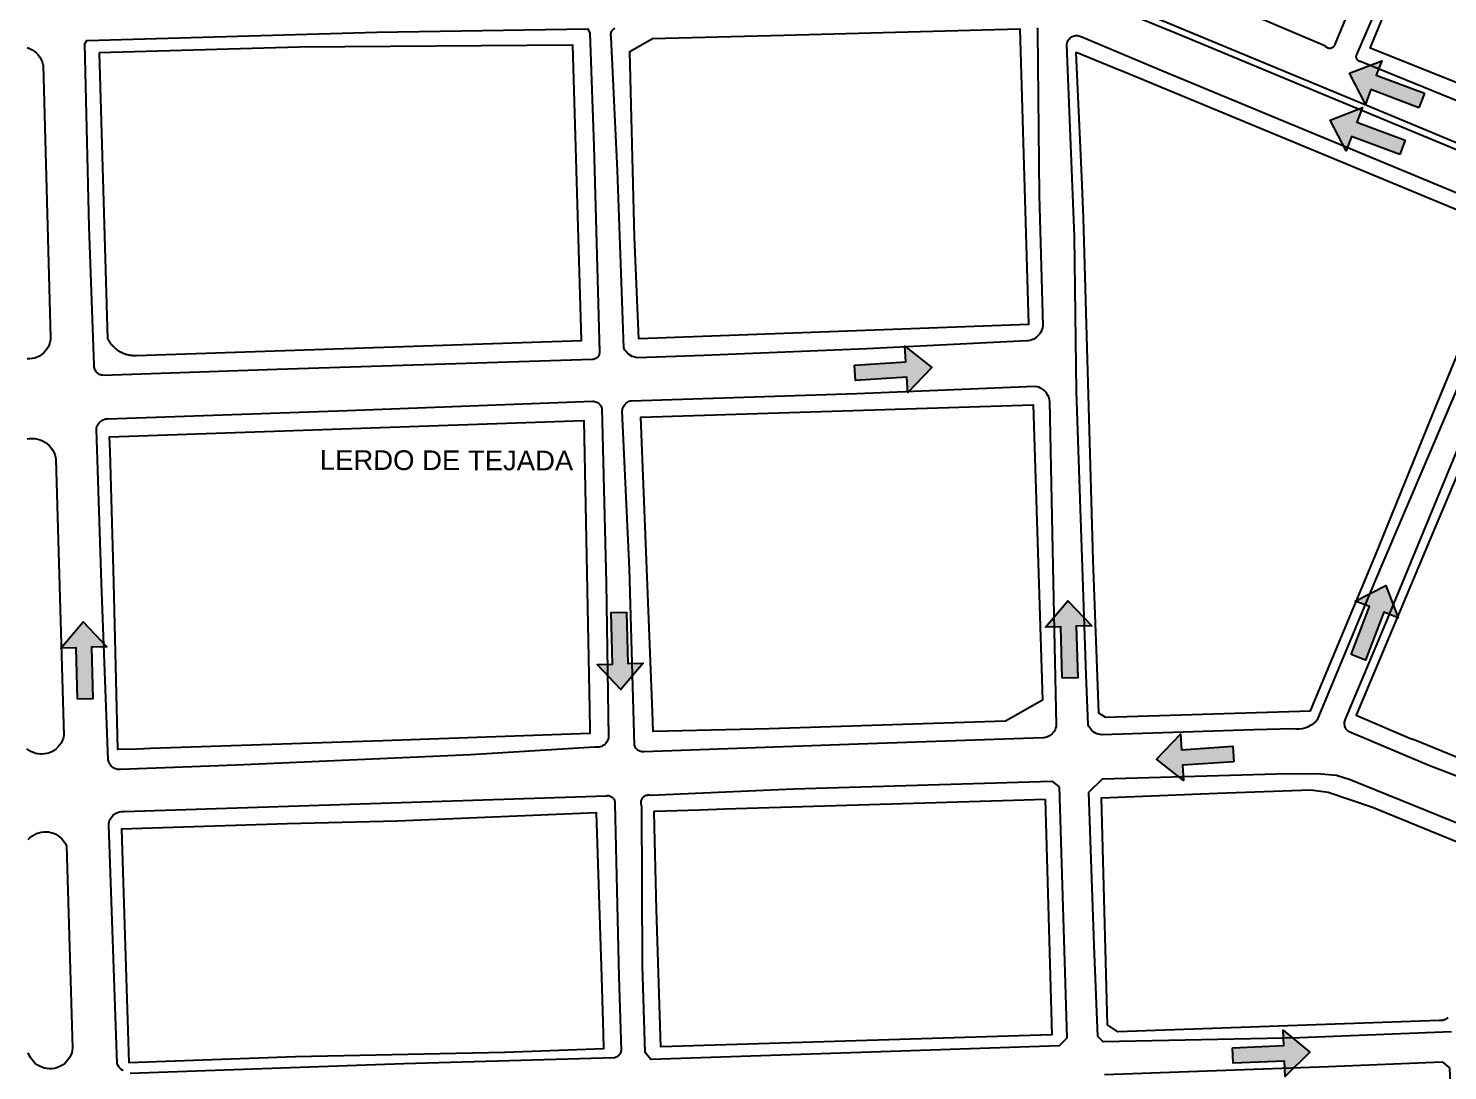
# Model space of a CAD drawing. Header units: metres. Extents: x 668617 to 675126, y 2286318 to 2293677.
# Drawn here: x 673678.4 to 674039.1, y 2290813.5 to 2291078.4 of the extents above; entities that cross this region are included whole.
import ezdxf

# ---------------------------------------------------------------- set-up
doc = ezdxf.new("R2010")
doc.units = ezdxf.units.M
doc.header["$MEASUREMENT"] = 0
for name, color, linetype in [('0_SENTIDO-VIAL', 30, 'Continuous'), ('DMTG-BANQUETA', 252, 'Continuous'), ('DMTG-CAMELLON', 252, 'Continuous'), ('DMTG-MANZANA', 253, 'Continuous'), ('DMTG-NOM-CALLES', 251, 'Continuous'), ('DMTG-TRAZA-BASE', 7, 'Continuous'), ('DMTG_SECCIONES_VIALES', 250, 'Continuous')]:
    doc.layers.add(name, color=color, linetype=linetype)
doc.styles.get("Standard").update_dxf_attribs({"font": 'arial.ttf'})

# ---------------------------------------------------------------- blocks, each defined once
blk = doc.blocks.new('traza_base_proyecto')
at = {"layer": '0_SENTIDO-VIAL'}
for points in [[(2474.99, -1593.09), (2462.76, -1588.48), (2461.38, -1592.15), (2457.34, -1584.34), (2465.53, -1581.14), (2464.14, -1584.81), (2476.37, -1589.43)], [(2470.1, -1605.02), (2457.87, -1600.41), (2456.49, -1604.08), (2452.45, -1596.27), (2460.64, -1593.07), (2459.25, -1596.74), (2471.48, -1601.35)], [(2331.53, -1658.49), (2344.57, -1657.63), (2344.31, -1653.72), (2351.22, -1659.15), (2345.09, -1665.45), (2344.83, -1661.54), (2331.79, -1662.4)], [(2457.74, -1732.08), (2462.43, -1719.89), (2458.77, -1718.48), (2466.61, -1714.49), (2469.75, -1722.7), (2466.09, -1721.3), (2461.4, -1733.49)], [(2384.36, -1738.05), (2384, -1724.99), (2380.08, -1725.1), (2385.78, -1718.4), (2391.84, -1724.77), (2387.92, -1724.88), (2388.28, -1737.95)], [(2134.09, -1743.39), (2133.74, -1730.32), (2129.82, -1730.43), (2135.52, -1723.74), (2141.58, -1730.11), (2137.66, -1730.21), (2138.01, -1743.28)], [(2273.61, -1721.29), (2273.96, -1734.36), (2277.88, -1734.25), (2272.18, -1740.95), (2266.13, -1734.57), (2270.04, -1734.47), (2269.69, -1721.4)], [(2427.98, -1759.3), (2414.94, -1760.16), (2415.2, -1764.07), (2408.29, -1758.63), (2414.43, -1752.33), (2414.68, -1756.25), (2427.73, -1755.38)], [(2427.6, -1831.99), (2440.66, -1831.45), (2440.5, -1827.53), (2447.27, -1833.14), (2440.98, -1839.29), (2440.82, -1835.37), (2427.76, -1835.91)]]:
    blk.add_hatch(color=256, dxfattribs=at).paths.add_polyline_path(points)
for points in [[(2474.99, -1593.09), (2462.76, -1588.48), (2461.38, -1592.15), (2457.34, -1584.34), (2465.53, -1581.14), (2464.14, -1584.81), (2476.37, -1589.43)], [(2470.1, -1605.02), (2457.87, -1600.41), (2456.49, -1604.08), (2452.45, -1596.27), (2460.64, -1593.07), (2459.25, -1596.74), (2471.48, -1601.35)], [(2331.53, -1658.49), (2344.57, -1657.63), (2344.31, -1653.72), (2351.22, -1659.15), (2345.09, -1665.45), (2344.83, -1661.54), (2331.79, -1662.4)], [(2457.74, -1732.08), (2462.43, -1719.89), (2458.77, -1718.48), (2466.61, -1714.49), (2469.75, -1722.7), (2466.09, -1721.3), (2461.4, -1733.49)], [(2384.36, -1738.05), (2384, -1724.99), (2380.08, -1725.1), (2385.78, -1718.4), (2391.84, -1724.77), (2387.92, -1724.88), (2388.28, -1737.95)], [(2134.09, -1743.39), (2133.74, -1730.32), (2129.82, -1730.43), (2135.52, -1723.74), (2141.58, -1730.11), (2137.66, -1730.21), (2138.01, -1743.28)], [(2273.61, -1721.29), (2273.96, -1734.36), (2277.88, -1734.25), (2272.18, -1740.95), (2266.13, -1734.57), (2270.04, -1734.47), (2269.69, -1721.4)], [(2427.98, -1759.3), (2414.94, -1760.16), (2415.2, -1764.07), (2408.29, -1758.63), (2414.43, -1752.33), (2414.68, -1756.25), (2427.73, -1755.38)], [(2427.6, -1831.99), (2440.66, -1831.45), (2440.5, -1827.53), (2447.27, -1833.14), (2440.98, -1839.29), (2440.82, -1835.37), (2427.76, -1835.91)]]:
    blk.add_lwpolyline(points, close=True, dxfattribs=at)
at = {"layer": 'DMTG-BANQUETA', "linetype": 'Continuous', "lineweight": 25}
for points in [[(2473.01, -1529.95, 0), (2453.53, -1577.18, 0), (2453.51, -1577.22, 0), (2453.45, -1577.36, 0), (2453.37, -1577.48, 0), (2453.28, -1577.59, 0), (2453.17, -1577.7, 0), (2453.06, -1577.79, 0), (2452.94, -1577.86, 0), (2452.8, -1577.92, 0), (2452.68, -1577.97, 0), (2452.54, -1578, 0), (2452.39, -1578.02, 0), (2452.25, -1578.02, 0), (2452.1, -1578, 0), (2451.96, -1577.97, 0), (2451.82, -1577.92, 0), (2451.69, -1577.86, 0), (2451.56, -1577.78, 0), (2451.45, -1577.69, 0), (2451.35, -1577.59, 0), (2451.25, -1577.48, 0), (2408.71, -1559.3, 0)], [(2508.34, -1600.99, 0), (2460.33, -1581.4, 0), (2460.18, -1581.38, 0), (2460.04, -1581.35, 0), (2459.9, -1581.3, 0), (2459.77, -1581.24, 0), (2459.64, -1581.16, 0), (2459.51, -1581.07, 0), (2459.42, -1580.96, 0), (2459.33, -1580.85, 0), (2459.25, -1580.72, 0), (2459.23, -1580.72, 0), (2459.18, -1580.58, 0), (2459.13, -1580.44, 0), (2459.1, -1580.3, 0), (2459.08, -1580.15, 0), (2459.08, -1580, 0), (2459.1, -1579.86, 0), (2459.13, -1579.71, 0), (2459.18, -1579.57, 0), (2459.25, -1579.44, 0), (2459.27, -1579.4, 0), (2480.88, -1529.41, 0), (2492, -1503.27, 0)], [(2377.97, -1572.76, 0), (2378.04, -1573.05, 0), (2378.08, -1573.35, 0), (2378.09, -1573.66, 0), (2378.08, -1573.79, 0), (2378.47, -1615.33, 0), (2379.39, -1648.53, 0), (2379.3, -1649.01, 0), (2379.17, -1649.48, 0), (2378.98, -1649.93, 0), (2378.73, -1650.36, 0), (2378.45, -1650.76, 0), (2378.26, -1650.98, 0), (2377.9, -1651.32, 0), (2377.52, -1651.61, 0), (2377.1, -1651.87, 0), (2376.65, -1652.07, 0), (2376.19, -1652.22, 0), (2375.71, -1652.32, 0), (2375.37, -1652.36, 0), (2334.73, -1654.36, 0), (2293.27, -1656.06, 0), (2276.41, -1656.62, 0), (2275.95, -1656.56, 0), (2275.5, -1656.44, 0), (2275.06, -1656.28, 0), (2274.66, -1656.07, 0), (2274.51, -1655.98, 0), (2274.14, -1655.71, 0), (2273.79, -1655.4, 0), (2273.49, -1655.05, 0), (2273.22, -1654.67, 0), (2273, -1654.27, 0), (2272.95, -1654.15, 0), (2271.33, -1609.02, 0), (2269.74, -1575.13, 0), (2269.69, -1574.94, 0), (2269.65, -1574.73, 0), (2269.64, -1574.53, 0), (2269.66, -1574.32, 0), (2269.69, -1574.12, 0), (2269.75, -1573.93, 0), (2269.83, -1573.74, 0), (2269.93, -1573.56, 0), (2270.05, -1573.39, 0), (2270.19, -1573.24, 0), (2270.34, -1573.1, 0), (2270.51, -1572.98, 0), (2270.69, -1572.89, 0)], [(2486.81, -1659.48, 0), (2463.66, -1713.85, 0), (2449.1, -1748.68, 0), (2448.87, -1748.96, 0), (2448.34, -1749.46, 0), (2447.75, -1749.91, 0), (2447.12, -1750.28, 0), (2446.66, -1750.5, 0), (2445.97, -1750.75, 0), (2445.26, -1750.92, 0), (2444.54, -1751.01, 0), (2443.8, -1751.02, 0), (2443.08, -1750.94, 0), (2433.08, -1751.2, 0), (2394.48, -1752.44, 0), (2394.38, -1752.44, 0), (2393.96, -1752.4, 0), (2393.55, -1752.32, 0), (2393.15, -1752.19, 0), (2392.77, -1752.01, 0), (2392.41, -1751.8, 0), (2392.07, -1751.54, 0), (2391.86, -1751.34, 0), (2391.58, -1751.03, 0), (2391.34, -1750.69, 0), (2391.13, -1750.32, 0), (2390.97, -1749.93, 0), (2390.42, -1737.23, 0), (2387.98, -1665.2, 0), (2387.46, -1625.82, 0), (2385.53, -1577.07, 0), (2385.55, -1576.9, 0), (2385.6, -1576.63, 0), (2385.68, -1576.36, 0), (2385.8, -1576.1, 0), (2385.94, -1575.86, 0), (2386.11, -1575.63, 0), (2386.3, -1575.43, 0), (2386.51, -1575.25, 0), (2386.74, -1575.09, 0), (2386.91, -1575, 0), (2387.17, -1574.89, 0), (2387.44, -1574.81, 0), (2387.71, -1574.76, 0), (2387.99, -1574.74, 0), (2388.27, -1574.75, 0), (2388.55, -1574.79, 0), (2388.82, -1574.87, 0), (2389.07, -1574.97, 0), (2389.33, -1575.1, 0), (2408.61, -1583.17, 0), (2457.08, -1603.25, 0), (2499.93, -1621.04, 0)], [(2505.1, -1770.88, 0), (2477.5, -1760.24, 0), (2457.29, -1751.72, 0), (2457.08, -1751.58, 0), (2456.87, -1751.41, 0), (2456.68, -1751.21, 0), (2456.51, -1750.99, 0), (2456.42, -1750.84, 0), (2456.29, -1750.59, 0), (2456.2, -1750.34, 0), (2456.13, -1750.07, 0), (2456.1, -1749.8, 0), (2456.09, -1749.53, 0), (2456.12, -1749.26, 0), (2456.17, -1748.99, 0), (2456.26, -1748.73, 0), (2456.36, -1748.49, 0), (2466.62, -1724.05, 0), (2493.37, -1659.29, 0)], [(2483.29, -1827.99, 0), (2444.73, -1829.5, 0), (2394.78, -1830.48, 0), (2393.37, -1829.14, 0), (2392.48, -1805.98, 0), (2391.07, -1767.04, 0), (2394.55, -1763.68, 0), (2438.83, -1762.41, 0), (2449.1, -1762.27, 0), (2454.01, -1762.76, 0), (2457.52, -1763.8, 0), (2502.28, -1781.96, 0)], [(2145.72, -1837.87, 0), (2145.59, -1837.79, 0), (2145.23, -1837.51, 0), (2144.89, -1837.18, 0), (2144.6, -1836.82, 0), (2144.35, -1836.42, 0), (2144.19, -1836.11, 0), (2142.02, -1775.43, 0), (2142.06, -1775.03, 0), (2142.14, -1774.63, 0), (2142.27, -1774.25, 0), (2142.44, -1773.88, 0), (2142.65, -1773.54, 0), (2142.89, -1773.22, 0), (2143.11, -1772.98, 0), (2143.42, -1772.72, 0), (2143.75, -1772.49, 0), (2144.11, -1772.3, 0), (2144.48, -1772.16, 0), (2144.87, -1772.05, 0), (2145.27, -1771.99, 0), (2145.68, -1771.97, 0), (2145.96, -1771.99, 0), (2198.15, -1770.26, 0), (2268.48, -1767.95, 0), (2268.68, -1767.92, 0), (2268.88, -1767.91, 0), (2269.08, -1767.93, 0), (2269.28, -1767.96, 0), (2269.47, -1768.02, 0), (2269.66, -1768.1, 0), (2269.83, -1768.2, 0), (2269.99, -1768.32, 0), (2270.14, -1768.46, 0), (2270.23, -1768.55, 0), (2270.35, -1768.71, 0), (2270.44, -1768.88, 0), (2270.53, -1769.07, 0), (2270.59, -1769.26, 0), (2270.63, -1769.46, 0), (2270.65, -1769.66, 0), (2270.64, -1769.86, 0), (2270.63, -1769.97, 0), (2271.7, -1813.98, 0), (2272.24, -1832.59, 0), (2272.21, -1832.83, 0), (2272.16, -1833.07, 0), (2272.08, -1833.29, 0), (2271.97, -1833.51, 0), (2271.9, -1833.64, 0), (2271.76, -1833.83, 0), (2271.59, -1834.01, 0), (2271.41, -1834.17, 0), (2271.21, -1834.31, 0), (2271, -1834.42, 0), (2270.78, -1834.51, 0), (2270.56, -1834.58, 0), (2217.05, -1836.09, 0), (2147.46, -1838.51, 0)], [(2395.13, -1838.78, 0), (2452.03, -1836.73, 0), (2480.94, -1835.54, 0), (2482.77, -1837.07, 0), (2484.69, -1885.16, 0)]]:
    blk.add_polyline3d(points, dxfattribs=at)
for points in [[(2184.73, -1659.65, 0), (2140.57, -1661.11, 0), (2140.49, -1661.1, 0), (2140.22, -1661.05, 0), (2139.96, -1660.98, 0), (2139.71, -1660.87, 0), (2139.47, -1660.74, 0), (2139.25, -1660.58, 0), (2139.05, -1660.4, 0), (2138.86, -1660.2, 0), (2138.76, -1660.05, 0), (2138.62, -1659.82, 0), (2138.5, -1659.57, 0), (2138.42, -1659.31, 0), (2138.36, -1659.05, 0), (2138.34, -1658.77, 0), (2138.35, -1658.5, 0), (2137.1, -1623.34, 0), (2135.92, -1576.86, 0), (2136.49, -1576, 0), (2210.19, -1573.85, 0), (2263.77, -1573.07, 0), (2264.32, -1574.15, 0), (2265.35, -1602.83, 0), (2266.74, -1655.21, 0), (2266.75, -1655.28, 0), (2266.74, -1655.47, 0), (2266.7, -1655.67, 0), (2266.65, -1655.86, 0), (2266.58, -1656.04, 0), (2266.48, -1656.21, 0), (2266.37, -1656.38, 0), (2266.36, -1656.39, 0), (2266.23, -1656.53, 0), (2266.08, -1656.66, 0), (2265.92, -1656.78, 0), (2265.75, -1656.87, 0), (2265.56, -1656.95, 0), (2265.38, -1657, 0), (2265.18, -1657.04, 0), (2264.99, -1657.05, 0)], [(2278.06, -1756.81, 0), (2277.8, -1756.81, 0), (2277.54, -1756.79, 0), (2277.28, -1756.74, 0), (2277.03, -1756.66, 0), (2276.8, -1756.55, 0), (2276.56, -1756.42, 0), (2276.43, -1756.32, 0), (2276.24, -1756.15, 0), (2276.06, -1755.96, 0), (2275.91, -1755.75, 0), (2275.78, -1755.52, 0), (2275.68, -1755.28, 0), (2275.61, -1755.06, 0), (2274.38, -1710.28, 0), (2272.53, -1670.21, 0), (2272.57, -1669.9, 0), (2272.63, -1669.59, 0), (2272.74, -1669.29, 0), (2272.87, -1669, 0), (2273.04, -1668.73, 0), (2273.23, -1668.48, 0), (2273.46, -1668.25, 0), (2273.52, -1668.2, 0), (2273.77, -1668, 0), (2274.04, -1667.84, 0), (2274.33, -1667.71, 0), (2274.63, -1667.61, 0), (2274.82, -1667.56, 0), (2332.11, -1665.7, 0), (2377.39, -1663.84, 0), (2377.85, -1663.93, 0), (2378.3, -1664.06, 0), (2378.73, -1664.24, 0), (2379.15, -1664.47, 0), (2379.53, -1664.75, 0), (2379.88, -1665.06, 0), (2380.2, -1665.42, 0), (2380.3, -1665.55, 0), (2380.55, -1665.95, 0), (2380.76, -1666.37, 0), (2380.92, -1666.82, 0), (2381.03, -1667.28, 0), (2381.09, -1667.74, 0), (2381.09, -1667.78, 0), (2382.02, -1713.8, 0), (2382.83, -1749.98, 0), (2382.77, -1750.38, 0), (2382.67, -1750.76, 0), (2382.53, -1751.14, 0), (2382.34, -1751.5, 0), (2382.12, -1751.83, 0), (2381.85, -1752.14, 0), (2381.77, -1752.23, 0), (2381.47, -1752.49, 0), (2381.14, -1752.72, 0), (2380.78, -1752.91, 0), (2380.41, -1753.07, 0), (2380.02, -1753.17, 0), (2379.63, -1753.24, 0), (2379.39, -1753.26, 0), (2332.45, -1754.86, 0)], [(2266.92, -1755.54, 0), (2266.6, -1755.61, 0), (2266.27, -1755.64, 0), (2265.93, -1755.64, 0), (2265.6, -1755.61, 0), (2265.5, -1755.58, 0), (2233.97, -1757.53, 0), (2174.45, -1760.19, 0), (2145, -1761.26, 0), (2144.69, -1761.28, 0), (2144.37, -1761.26, 0), (2144.06, -1761.21, 0), (2143.76, -1761.12, 0), (2143.47, -1761, 0), (2143.2, -1760.84, 0), (2142.95, -1760.66, 0), (2142.91, -1760.63, 0), (2142.68, -1760.42, 0), (2142.48, -1760.18, 0), (2142.3, -1759.92, 0), (2142.15, -1759.64, 0), (2142.04, -1759.35, 0), (2141.96, -1759.04, 0), (2141.93, -1758.82, 0), (2140.19, -1713.93, 0), (2138.9, -1674.79, 0), (2138.95, -1674.46, 0), (2139.05, -1674.14, 0), (2139.17, -1673.83, 0), (2139.34, -1673.54, 0), (2139.53, -1673.26, 0), (2139.74, -1673.01, 0), (2140, -1672.79, 0), (2140.07, -1672.73, 0), (2140.35, -1672.55, 0), (2140.65, -1672.39, 0), (2140.96, -1672.28, 0), (2141.28, -1672.19, 0), (2141.62, -1672.15, 0), (2141.81, -1672.14, 0), (2202.64, -1670.01, 0), (2265.02, -1667.7, 0), (2265.27, -1667.71, 0), (2265.54, -1667.75, 0), (2265.79, -1667.81, 0), (2266.03, -1667.9, 0), (2266.27, -1668.02, 0), (2266.49, -1668.17, 0), (2266.57, -1668.23, 0), (2266.75, -1668.4, 0), (2266.93, -1668.6, 0), (2267.08, -1668.82, 0), (2267.21, -1669.05, 0), (2267.3, -1669.29, 0), (2267.35, -1669.46, 0), (2268.47, -1713.89, 0), (2269.06, -1752.96, 0), (2269.01, -1753.29, 0), (2268.93, -1753.61, 0), (2268.8, -1753.92, 0), (2268.64, -1754.21, 0), (2268.46, -1754.49, 0), (2268.24, -1754.74, 0), (2268.08, -1754.9, 0), (2267.82, -1755.11, 0), (2267.53, -1755.28, 0), (2267.23, -1755.43, 0)], [(2383.61, -1765.68, 0), (2385.54, -1829.57, 0), (2383.59, -1831.48, 0), (2343.29, -1832.86, 0), (2279.79, -1834.98, 0), (2278.38, -1833.18, 0), (2277.69, -1811.18, 0), (2277.47, -1770.41, 0), (2277.45, -1770.36, 0), (2277.38, -1770.16, 0), (2277.33, -1769.95, 0), (2277.31, -1769.74, 0), (2277.32, -1769.52, 0), (2277.34, -1769.31, 0), (2277.39, -1769.1, 0), (2277.47, -1768.9, 0), (2277.56, -1768.71, 0), (2277.62, -1768.61, 0), (2277.75, -1768.44, 0), (2277.89, -1768.28, 0), (2278.05, -1768.14, 0), (2278.23, -1768.02, 0), (2278.42, -1767.92, 0), (2278.62, -1767.84, 0), (2278.83, -1767.78, 0), (2279.04, -1767.75, 0), (2279.25, -1767.74, 0), (2279.47, -1767.76, 0), (2279.68, -1767.8, 0), (2316.04, -1766.22, 0), (2381.74, -1764.27, 0)]]:
    blk.add_polyline3d(points, close=True, dxfattribs=at)
at = {"layer": 'DMTG-CAMELLON', "linetype": 'Continuous', "lineweight": 25}
for points in [[(2498, -1609.39, 0), (2451.23, -1589.95, 0), (2413.96, -1574.46, 0), (2388.79, -1564.18, 0)], [(2399.13, -1566.51, 0), (2467.03, -1594.65, 0), (2513.34, -1614, 0)], [(2121.3, -1577.79, 0), (2121.94, -1578.04, 0), (2122.54, -1578.36, 0), (2123.1, -1578.74, 0), (2123.62, -1579.18, 0), (2124.09, -1579.68, 0), (2124.49, -1580.23, 0), (2124.84, -1580.82, 0), (2125.11, -1581.44, 0), (2125.31, -1582.09, 0), (2125.36, -1582.3, 0), (2127.27, -1651.47, 0), (2127.21, -1652.11, 0), (2127.07, -1652.74, 0), (2126.87, -1653.34, 0), (2126.61, -1653.92, 0), (2126.27, -1654.47, 0), (2125.88, -1654.98, 0), (2125.44, -1655.44, 0), (2124.95, -1655.84, 0), (2124.41, -1656.19, 0), (2123.84, -1656.48, 0), (2123.24, -1656.7, 0), (2122.62, -1656.85, 0), (2121.98, -1656.94, 0), (2121.34, -1656.95, 0)], [(2121.31, -1677.26, 0), (2121.89, -1677.17, 0), (2122.58, -1677.13, 0), (2123.26, -1677.18, 0), (2123.93, -1677.29, 0), (2124.59, -1677.49, 0), (2125.22, -1677.75, 0), (2125.81, -1678.08, 0), (2126.37, -1678.48, 0), (2126.88, -1678.94, 0), (2127.33, -1679.45, 0), (2127.72, -1680.01, 0), (2128.05, -1680.61, 0), (2128.31, -1681.24, 0), (2128.49, -1681.9, 0), (2128.59, -1682.47, 0), (2130.63, -1752.76, 0), (2130.46, -1753.39, 0), (2130.22, -1754, 0), (2129.92, -1754.57, 0), (2129.55, -1755.11, 0), (2129.13, -1755.6, 0), (2128.65, -1756.05, 0), (2128.13, -1756.43, 0), (2127.56, -1756.76, 0), (2126.97, -1757.02, 0), (2126.34, -1757.21, 0), (2125.7, -1757.33, 0), (2125.05, -1757.38, 0), (2124.77, -1757.38, 0), (2124.12, -1757.32, 0), (2123.48, -1757.19, 0), (2122.86, -1757, 0), (2122.27, -1756.73, 0), (2121.71, -1756.4, 0), (2121.19, -1756, 0)], [(2121.55, -1779.08, 0), (2122.01, -1778.61, 0), (2122.51, -1778.2, 0), (2123.06, -1777.85, 0), (2123.64, -1777.56, 0), (2124.26, -1777.34, 0), (2124.89, -1777.19, 0), (2125.53, -1777.11, 0), (2126.05, -1777.1, 0), (2126.7, -1777.15, 0), (2127.34, -1777.27, 0), (2127.96, -1777.47, 0), (2128.55, -1777.73, 0), (2129.11, -1778.06, 0), (2129.64, -1778.44, 0), (2130.11, -1778.89, 0), (2130.53, -1779.38, 0), (2130.9, -1779.92, 0), (2131.2, -1780.5, 0), (2131.26, -1780.64, 0), (2132.86, -1832.02, 0), (2132.78, -1832.66, 0), (2132.63, -1833.29, 0), (2132.4, -1833.89, 0), (2132.1, -1834.47, 0), (2131.74, -1835.01, 0), (2131.34, -1835.51, 0), (2130.87, -1835.96, 0), (2130.35, -1836.35, 0), (2129.8, -1836.68, 0), (2129.21, -1836.95, 0), (2128.59, -1837.15, 0), (2128.21, -1837.24, 0), (2127.57, -1837.33, 0), (2126.92, -1837.34, 0), (2126.28, -1837.28, 0), (2125.64, -1837.15, 0), (2125.03, -1836.95, 0), (2124.44, -1836.69, 0), (2123.88, -1836.36, 0), (2123.37, -1835.96, 0), (2122.9, -1835.52, 0), (2122.48, -1835.02, 0), (2122.13, -1834.48, 0), (2121.83, -1833.9, 0), (2121.6, -1833.3, 0)]]:
    blk.add_polyline3d(points, dxfattribs=at)
at = {"layer": 'DMTG-MANZANA', "linetype": 'Continuous', "lineweight": 25}
for points in [[(2484.85, -1586.81, 0), (2462.64, -1577.92, 0), (2491.38, -1508.21, 0), (2533.77, -1525.77, 0), (2535.67, -1529.94, 0), (2518.04, -1574.53, 0), (2516.37, -1578.55, 0), (2508.92, -1596.44, 0)], [(2484.85, -1586.81, 0), (2462.64, -1577.92, 0), (2491.38, -1508.21, 0), (2533.77, -1525.77, 0), (2535.67, -1529.94, 0), (2518.04, -1574.53, 0), (2516.37, -1578.55, 0), (2508.92, -1596.44, 0)], [(2275.64, -1626.02, 0), (2274.45, -1578.81, 0), (2280.26, -1575.47, 0), (2313.56, -1574.62, 0), (2373.56, -1573.03, 0), (2375.76, -1648.15, 0), (2302.2, -1650.9, 0), (2276.73, -1651.85, 0)], [(2275.64, -1626.02, 0), (2274.45, -1578.81, 0), (2280.26, -1575.47, 0), (2313.56, -1574.62, 0), (2373.56, -1573.03, 0), (2375.76, -1648.15, 0), (2302.2, -1650.9, 0), (2276.73, -1651.85, 0)], [(2139.61, -1579.17, 0), (2141.74, -1651.79, 0), (2141.85, -1652.02, 0), (2141.98, -1652.23, 0), (2142.11, -1652.45, 0), (2142.25, -1652.66, 0), (2142.39, -1652.86, 0), (2142.54, -1653.06, 0), (2142.7, -1653.26, 0), (2142.86, -1653.45, 0), (2143.03, -1653.63, 0), (2143.21, -1653.81, 0), (2143.39, -1653.98, 0), (2143.57, -1654.15, 0), (2143.77, -1654.31, 0), (2143.96, -1654.47, 0), (2144.17, -1654.62, 0), (2144.37, -1654.76, 0), (2144.58, -1654.89, 0), (2144.8, -1655.02, 0), (2145.02, -1655.14, 0), (2145.24, -1655.25, 0), (2145.47, -1655.36, 0), (2145.7, -1655.46, 0), (2145.93, -1655.55, 0), (2146.17, -1655.63, 0), (2146.41, -1655.71, 0), (2146.65, -1655.78, 0), (2146.89, -1655.84, 0), (2147.14, -1655.89, 0), (2147.39, -1655.94, 0), (2147.63, -1655.97, 0), (2147.88, -1656, 0), (2148.13, -1656.02, 0), (2148.38, -1656.03, 0), (2148.63, -1656.04, 0), (2148.88, -1656.03, 0), (2149.13, -1656.02, 0), (2262.19, -1652.29, 0), (2259.96, -1577.18, 0), (2190.46, -1577.66, 0)], [(2139.61, -1579.17, 0), (2141.74, -1651.79, 0), (2141.85, -1652.02, 0), (2141.98, -1652.23, 0), (2142.11, -1652.45, 0), (2142.25, -1652.66, 0), (2142.39, -1652.86, 0), (2142.54, -1653.06, 0), (2142.7, -1653.26, 0), (2142.86, -1653.45, 0), (2143.03, -1653.63, 0), (2143.21, -1653.81, 0), (2143.39, -1653.98, 0), (2143.57, -1654.15, 0), (2143.77, -1654.31, 0), (2143.96, -1654.47, 0), (2144.17, -1654.62, 0), (2144.37, -1654.76, 0), (2144.58, -1654.89, 0), (2144.8, -1655.02, 0), (2145.02, -1655.14, 0), (2145.24, -1655.25, 0), (2145.47, -1655.36, 0), (2145.7, -1655.46, 0), (2145.93, -1655.55, 0), (2146.17, -1655.63, 0), (2146.41, -1655.71, 0), (2146.65, -1655.78, 0), (2146.89, -1655.84, 0), (2147.14, -1655.89, 0), (2147.39, -1655.94, 0), (2147.63, -1655.97, 0), (2147.88, -1656, 0), (2148.13, -1656.02, 0), (2148.38, -1656.03, 0), (2148.63, -1656.04, 0), (2148.88, -1656.03, 0), (2149.13, -1656.02, 0), (2262.19, -1652.29, 0), (2259.96, -1577.18, 0), (2190.46, -1577.66, 0)], [(2389.68, -1621.04, 0), (2392.15, -1708.1, 0), (2393.56, -1746.89, 0), (2395.34, -1747.98, 0), (2447.48, -1746.33, 0), (2463.78, -1707.19, 0), (2479.17, -1669.27, 0), (2497.69, -1624.5, 0), (2399.16, -1583.66, 0), (2399.05, -1583.62, 0), (2388.14, -1579.18, 0), (2387.84, -1579.12, 0), (2389.23, -1610.68, 0)], [(2389.68, -1621.04, 0), (2392.15, -1708.1, 0), (2393.56, -1746.89, 0), (2395.34, -1747.98, 0), (2447.48, -1746.33, 0), (2463.78, -1707.19, 0), (2479.17, -1669.27, 0), (2497.69, -1624.5, 0), (2399.16, -1583.66, 0), (2399.05, -1583.62, 0), (2388.14, -1579.18, 0), (2387.84, -1579.12, 0), (2389.23, -1610.68, 0)], [(2473.78, -1753.69, 0), (2506.19, -1766.95, 0), (2538.56, -1688.46, 0), (2553.96, -1651, 0), (2555.06, -1648.45, 0), (2553.28, -1647.69, 0), (2511.04, -1629.73, 0), (2508.3, -1630.59, 0), (2477.75, -1702.93, 0), (2459.03, -1747.49, 0), (2472.89, -1753.36, 0)], [(2473.78, -1753.69, 0), (2506.19, -1766.95, 0), (2538.56, -1688.46, 0), (2553.96, -1651, 0), (2555.06, -1648.45, 0), (2553.28, -1647.69, 0), (2511.04, -1629.73, 0), (2508.3, -1630.59, 0), (2477.75, -1702.93, 0), (2459.03, -1747.49, 0), (2472.89, -1753.36, 0)], [(2280.25, -1746.65, 0), (2277.25, -1671.75, 0), (2376.97, -1668.58, 0), (2379.33, -1743.65, 0), (2369.92, -1749.01, 0), (2309.88, -1750.94, 0), (2280.38, -1751.61, 0)], [(2280.25, -1746.65, 0), (2277.25, -1671.75, 0), (2376.97, -1668.58, 0), (2379.33, -1743.65, 0), (2369.92, -1749.01, 0), (2309.88, -1750.94, 0), (2280.38, -1751.61, 0)], [(2149.14, -1756.08, 0), (2144.36, -1756.16, 0), (2143.35, -1713.81, 0), (2143.35, -1713.7, 0), (2142.36, -1680.4, 0), (2142.26, -1676.76, 0), (2262.73, -1672.57, 0), (2264.2, -1745.9, 0), (2264.3, -1751.1, 0), (2264.32, -1752.17, 0), (2211.73, -1754.03, 0), (2152.68, -1755.98, 0), (2150.95, -1756.06, 0)], [(2149.14, -1756.08, 0), (2144.36, -1756.16, 0), (2143.35, -1713.81, 0), (2143.35, -1713.7, 0), (2142.36, -1680.4, 0), (2142.26, -1676.76, 0), (2262.73, -1672.57, 0), (2264.2, -1745.9, 0), (2264.3, -1751.1, 0), (2264.32, -1752.17, 0), (2211.73, -1754.03, 0), (2152.68, -1755.98, 0), (2150.95, -1756.06, 0)], [(2380, -1768.86, 0), (2381.74, -1828.72, 0), (2282.33, -1831.73, 0), (2281.26, -1796.84, 0), (2280.69, -1775.96, 0), (2280.61, -1771.89, 0), (2292.19, -1771.49, 0), (2298.59, -1771.29, 0), (2371.94, -1769.06, 0)], [(2380, -1768.86, 0), (2381.74, -1828.72, 0), (2282.33, -1831.73, 0), (2281.26, -1796.84, 0), (2280.69, -1775.96, 0), (2280.61, -1771.89, 0), (2292.19, -1771.49, 0), (2298.59, -1771.29, 0), (2371.94, -1769.06, 0)], [(2189.53, -1834.2, 0), (2242.57, -1833.13, 0), (2242.68, -1833.12, 0), (2256.46, -1832.61, 0), (2267.84, -1832.18, 0), (2267.74, -1828.5, 0), (2267.31, -1813.95, 0), (2266.03, -1772.27, 0), (2215.33, -1774.4, 0), (2187.37, -1775.08, 0), (2145.3, -1776.48, 0), (2147.14, -1835.74, 0)], [(2189.53, -1834.2, 0), (2242.57, -1833.13, 0), (2242.68, -1833.12, 0), (2256.46, -1832.61, 0), (2267.84, -1832.18, 0), (2267.74, -1828.5, 0), (2267.31, -1813.95, 0), (2266.03, -1772.27, 0), (2215.33, -1774.4, 0), (2187.37, -1775.08, 0), (2145.3, -1776.48, 0), (2147.14, -1835.74, 0)]]:
    blk.add_polyline3d(points, close=True, dxfattribs=at)
for points in [[(2399.05, -1583.62, 0), (2388.14, -1579.18, 0), (2387.84, -1579.12, 0), (2389.23, -1610.68, 0), (2389.68, -1621.04, 0), (2392.15, -1708.1, 0)], [(2477.75, -1702.93, 0), (2459.03, -1747.49, 0), (2472.89, -1753.36, 0), (2473.78, -1753.69, 0)], [(2482.39, -1824.36, 0), (2482.26, -1824.46, 0), (2482.13, -1824.55, 0), (2482, -1824.64, 0), (2481.86, -1824.72, 0), (2481.72, -1824.79, 0), (2481.57, -1824.86, 0), (2481.42, -1824.92, 0), (2481.27, -1824.97, 0), (2481.12, -1825.01, 0), (2480.96, -1825.05, 0), (2480.8, -1825.07, 0), (2480.65, -1825.09, 0), (2480.49, -1825.11, 0), (2480.33, -1825.11, 0), (2480.17, -1825.11, 0), (2398.48, -1827.96, 0), (2395.83, -1826.18, 0), (2394.29, -1768.5, 0), (2423.78, -1767.31, 0), (2447.52, -1766.44, 0), (2451.94, -1767.08, 0), (2463.19, -1770.87, 0), (2498.6, -1785.37, 0)], [(2482.39, -1824.36, 0), (2482.26, -1824.46, 0), (2482.13, -1824.55, 0), (2482, -1824.64, 0), (2481.86, -1824.72, 0), (2481.72, -1824.79, 0), (2481.57, -1824.86, 0), (2481.42, -1824.92, 0), (2481.27, -1824.97, 0), (2481.12, -1825.01, 0), (2480.96, -1825.05, 0), (2480.8, -1825.07, 0), (2480.65, -1825.09, 0), (2480.49, -1825.11, 0), (2480.33, -1825.11, 0), (2480.17, -1825.11, 0), (2398.48, -1827.96, 0), (2395.83, -1826.18, 0), (2394.29, -1768.5, 0), (2423.78, -1767.31, 0), (2447.52, -1766.44, 0), (2451.94, -1767.08, 0), (2463.19, -1770.87, 0), (2498.6, -1785.37, 0)], [(2281.26, -1796.84, 0), (2280.69, -1775.96, 0), (2280.61, -1771.89, 0), (2292.19, -1771.49, 0), (2298.59, -1771.29, 0)], [(2187.37, -1775.08, 0), (2145.3, -1776.48, 0), (2147.14, -1835.74, 0), (2189.53, -1834.2, 0), (2242.62, -1833.12, 0), (2256.46, -1832.61, 0), (2267.84, -1832.18, 0), (2267.74, -1828.5, 0), (2267.31, -1813.95, 0)]]:
    blk.add_polyline3d(points, dxfattribs=at)
at = {"layer": 'DMTG-NOM-CALLES'}
blk.add_text('LERDO DE TEJADA', height=5, rotation=359.8541, dxfattribs=at).set_placement((2195.66, -1685.11))

msp = doc.modelspace()

# ---------------------------------------------------------------- linework, layer by layer
at = {"layer": 'DMTG_SECCIONES_VIALES', "color": 6}
msp.add_circle((673067.74788, 2291619.20218), 2058.07959, dxfattribs=at)

# ---------------------------------------------------------------- block references
at = {"layer": 'DMTG-TRAZA-BASE'}
msp.add_blockref('traza_base_proyecto', (671556.78644, 2292651.27973), dxfattribs=at)

doc.saveas('drawing.dxf')
